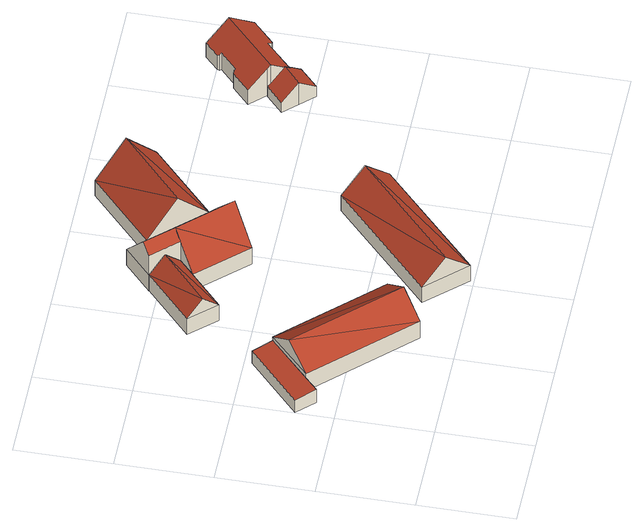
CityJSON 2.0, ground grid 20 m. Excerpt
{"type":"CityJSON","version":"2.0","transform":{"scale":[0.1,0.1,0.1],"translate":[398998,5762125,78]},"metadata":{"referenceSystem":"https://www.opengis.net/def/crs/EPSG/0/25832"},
"CityObjects":{
"building1":{"type":"Building","attributes":{"Gemeindeschluessel":"05515000","Geometrietyp2DReferenz":"3000","function":"31001_1310","roofType":"2100","measuredHeight":3.61},"geometry":[{"type":"Solid","lod":"2","boundaries":[[[[0,1,2,3]],[[4,5,1,0]],[[6,7,5,4]],[[8,9,7,6]],[[3,2,9,8]],[[6,4,0,3,8]],[[1,5,7,9,2]]]],"semantics":{"surfaces":[{"type":"WallSurface"},{"type":"RoofSurface"},{"type":"GroundSurface"}],"values":[[0,0,0,0,0,1,2]]}}]},
"building2":{"type":"Building","attributes":{"Gemeindeschluessel":"05515000","Geometrietyp2DReferenz":"3000","function":"31001_1000","roofType":"3100","measuredHeight":9.03},"address":[{"country":"Germany","locality":"Münster","thoroughfareNumber":"188","thoroughfareName":"Waltruper Weg"},{"country":"Germany","locality":"Münster","thoroughfareNumber":"188b","thoroughfareName":"Waltruper Weg"},{"country":"Germany","locality":"Münster","thoroughfareNumber":"188a","thoroughfareName":"Waltruper Weg"}],"geometry":[{"type":"Solid","lod":"2","boundaries":[[[[10,11,7,12]],[[13,14,11,10]],[[15,9,14,13]],[[12,7,9,15]],[[10,16,13]],[[15,17,12]],[[16,10,12]],[[12,17,16]],[[13,16,17]],[[17,15,13]],[[11,14,9,7]]]],"semantics":{"surfaces":[{"type":"WallSurface"},{"type":"RoofSurface"},{"type":"GroundSurface"}],"values":[[0,0,0,0,0,0,1,1,1,1,2]]}}]},
"building3":{"type":"Building","attributes":{"Gemeindeschluessel":"05515000","Geometrietyp2DReferenz":"3000","function":"31001_1000","roofType":"3100","measuredHeight":8.16},"address":[{"country":"Germany","locality":"Münster","thoroughfareNumber":"182","thoroughfareName":"Waltruper Weg"}],"geometry":[{"type":"Solid","lod":"2","boundaries":[[[[18,19,20,21]],[[22,23,19,18]],[[24,25,23,22]],[[21,20,25,24]],[[18,26,22]],[[24,27,21]],[[18,21,27]],[[27,26,18]],[[26,27,24]],[[24,22,26]],[[19,23,25,20]]]],"semantics":{"surfaces":[{"type":"WallSurface"},{"type":"RoofSurface"},{"type":"GroundSurface"}],"values":[[0,0,0,0,0,0,1,1,1,1,2]]}}]},
"building4":{"type":"Building","attributes":{"Gemeindeschluessel":"05515000","Geometrietyp2DReferenz":"3000","function":"31001_1000","roofType":"3100","measuredHeight":9.56},"address":[{"country":"Germany","locality":"Münster","thoroughfareNumber":"184","thoroughfareName":"Waltruper Weg"},{"country":"Germany","locality":"Münster","thoroughfareNumber":"186","thoroughfareName":"Waltruper Weg"}],"geometry":[{"type":"Solid","lod":"2","boundaries":[[[[28,29,30,31]],[[32,33,29,28]],[[34,35,33,32]],[[31,30,35,34]],[[28,36,32]],[[34,37,31]],[[37,36,28]],[[28,31,37]],[[34,32,36]],[[36,37,34]],[[29,33,35,30]]]],"semantics":{"surfaces":[{"type":"WallSurface"},{"type":"RoofSurface"},{"type":"GroundSurface"}],"values":[[0,0,0,0,0,0,1,1,1,1,2]]}}]},
"building5":{"type":"Building","attributes":{"Gemeindeschluessel":"05515000","Geometrietyp2DReferenz":"3000","function":"31001_2700"},"children":["building5-1","building5-2"]},
"building5-1":{"type":"BuildingPart","attributes":{"roofType":"3100","measuredHeight":12.1},"parents":["building5"],"geometry":[{"type":"Solid","lod":"2","boundaries":[[[[38,39,40,41]],[[42,43,39,38]],[[44,45,43,42]],[[41,40,46,47]],[[48,49,50,51,52]],[[49,53,54,55,38,50]],[[55,54,44,42]],[[55,42,38]],[[51,50,38,41]],[[21,52,51,41,47]],[[39,43,45,46,40]],[[45,44,47,46]],[[54,53,21,47,44]],[[21,53,49,48,52]]]],"semantics":{"surfaces":[{"type":"WallSurface"},{"type":"RoofSurface"},{"type":"GroundSurface"},{"type":"ClosureSurface"}],"values":[[0,0,0,0,1,1,0,0,0,0,2,3,3,3]]}}]},
"building5-2":{"type":"BuildingPart","attributes":{"roofType":"3100","measuredHeight":12.13},"parents":["building5"],"geometry":[{"type":"Solid","lod":"2","boundaries":[[[[21,47,46,56,57]],[[58,59,45,44,54,60]],[[61,62,59,58]],[[63,64,62,61]],[[57,56,64,63]],[[65,49,63]],[[48,52,57,63,49]],[[58,60,65,61]],[[49,65,60]],[[52,21,57]],[[65,63,61]],[[46,45,59,62,64,56]],[[53,60,54]],[[45,46,47,44]],[[44,47,21,53,54]],[[49,48,49,60,53]],[[21,52,48,49,53]]]],"semantics":{"surfaces":[{"type":"WallSurface"},{"type":"RoofSurface"},{"type":"GroundSurface"},{"type":"ClosureSurface"}],"values":[[0,0,0,0,0,1,1,1,1,0,0,2,0,3,3,0,3]]}}]},
"building6":{"type":"Building","attributes":{"Gemeindeschluessel":"05515000","Geometrietyp2DReferenz":"3000","function":"31001_1000","roofType":"3100","measuredHeight":12.27},"address":[{"country":"Germany","locality":"Münster","thoroughfareNumber":"180","thoroughfareName":"Waltruper Weg"}],"geometry":[{"type":"Solid","lod":"2","boundaries":[[[[66,67,43,42]],[[68,69,67,66]],[[70,59,69,68]],[[42,43,59,70]],[[66,71,68]],[[70,72,42]],[[72,71,66]],[[66,42,72]],[[70,68,71]],[[71,72,70]],[[67,69,59,43]]]],"semantics":{"surfaces":[{"type":"WallSurface"},{"type":"RoofSurface"},{"type":"GroundSurface"}],"values":[[0,0,0,0,0,0,1,1,1,1,2]]}}]},
"building7":{"type":"Building","attributes":{"Gemeindeschluessel":"05515000","Geometrietyp2DReferenz":"3000","function":"31001_2460","roofType":"3100","measuredHeight":6.08},"geometry":[{"type":"Solid","lod":"2","boundaries":[[[[73,74,75,76]],[[77,78,74,73]],[[79,80,78,77]],[[81,82,80,79]],[[83,84,82,81]],[[85,86,84,83]],[[87,88,86,85]],[[76,75,88,87]],[[81,79,77,73,76,83]],[[87,85,83,76]],[[74,78,80,82,84,86,88,75]]]],"semantics":{"surfaces":[{"type":"WallSurface"},{"type":"RoofSurface"},{"type":"GroundSurface"}],"values":[[0,0,0,0,0,0,0,0,1,1,2]]}}]},
"building8":{"type":"Building","attributes":{"Gemeindeschluessel":"05515000","Geometrietyp2DReferenz":"3000","function":"31001_1000","roofType":"3100","measuredHeight":8.32},"address":[{"country":"Germany","locality":"Münster","thoroughfareNumber":"176","thoroughfareName":"Waltruper Weg"}],"geometry":[{"type":"Solid","lod":"2","boundaries":[[[[89,90,91,92]],[[93,94,90,89]],[[95,96,94,93]],[[97,98,96,95]],[[99,100,98,97]],[[101,102,100,99]],[[103,104,102,101]],[[105,106,104,103]],[[107,108,106,105]],[[109,110,108,107]],[[111,112,110,109]],[[113,114,112,111]],[[115,116,114,113]],[[117,118,116,115]],[[119,120,118,117]],[[121,122,120,119]],[[92,91,122,121]],[[115,113,111,109,107,105,103,117]],[[101,99,97,95,93,89,92,121,119,117,103]],[[90,94,96,98,100,102,104,106,108,110,112,114,116,118,120,122,91]]]],"semantics":{"surfaces":[{"type":"WallSurface"},{"type":"RoofSurface"},{"type":"GroundSurface"}],"values":[[0,0,0,0,0,0,0,0,0,0,0,0,0,0,0,0,0,1,1,2]]}}]}
},
"vertices":[
[2,279,36],[2,279,2],[36,243,2],[36,243,39],[117,386,36],[117,386,2],[150,351,39],[150,351,2],[63,269,39],[63,269,2],
[332,158,49],[332,158,2],[150,351,49],[244,76,49],[244,76,2],[63,269,49],[288,117,93],[106,310,93],
[214,470,50],[214,470,6],[318,566,6],[318,566,50],[165,524,50],[165,524,6],[268,619,50],[268,619,6],[190,497,87],[293,592,87],
[554,292,44],[554,292,1],[340,91,1],[340,91,44],[629,210,44],[629,210,1],[415,9,44],[415,9,1],[592,251,97],[378,50,97],
[329,675,48],[329,675,5],[268,619,5],[268,619,48],[361,640,48],[361,640,5],[378,621,48],[378,621,5],[318,566,5],[318,566,48],[321,569,110],[331,578,126],[282,632,126],[268,619,104],[318,566,104],[377,621,50],[378,621,49],[361,640,49],
[285,535,5],[285,535,50],[457,535,50],[457,535,5],[378,621,50],[470,521,50],[470,521,5],[377,435,50],[377,435,5],[424,478,126],
[501,770,48],[501,770,5],[598,666,48],[598,666,5],[457,535,48],[550,718,127],[409,588,127],
[867,451,51],[867,451,1],[858,461,1],[858,461,62],[869,454,51],[869,454,1],[888,434,29],[888,434,1],[848,396,29],[848,396,1],[820,426,62],[820,426,1],[792,455,29],[792,455,1],[830,490,29],[830,490,1],
[844,559,46],[844,559,3],[838,559,3],[838,559,43],[846,557,49],[846,557,3],[883,591,49],[883,591,3],[880,594,46],[880,594,3],[881,599,43],[881,599,3],[910,627,43],[910,627,3],[946,588,86],[946,588,3],[987,545,38],[987,545,3],[940,501,38],[940,501,3],[934,501,41],[934,501,3],[927,509,49],[927,509,3],[869,454,49],[869,454,3],[867,451,49],[867,451,3],[835,484,86],[835,484,3],[830,490,79],[830,490,3],[799,523,43],[799,523,3]
]}
